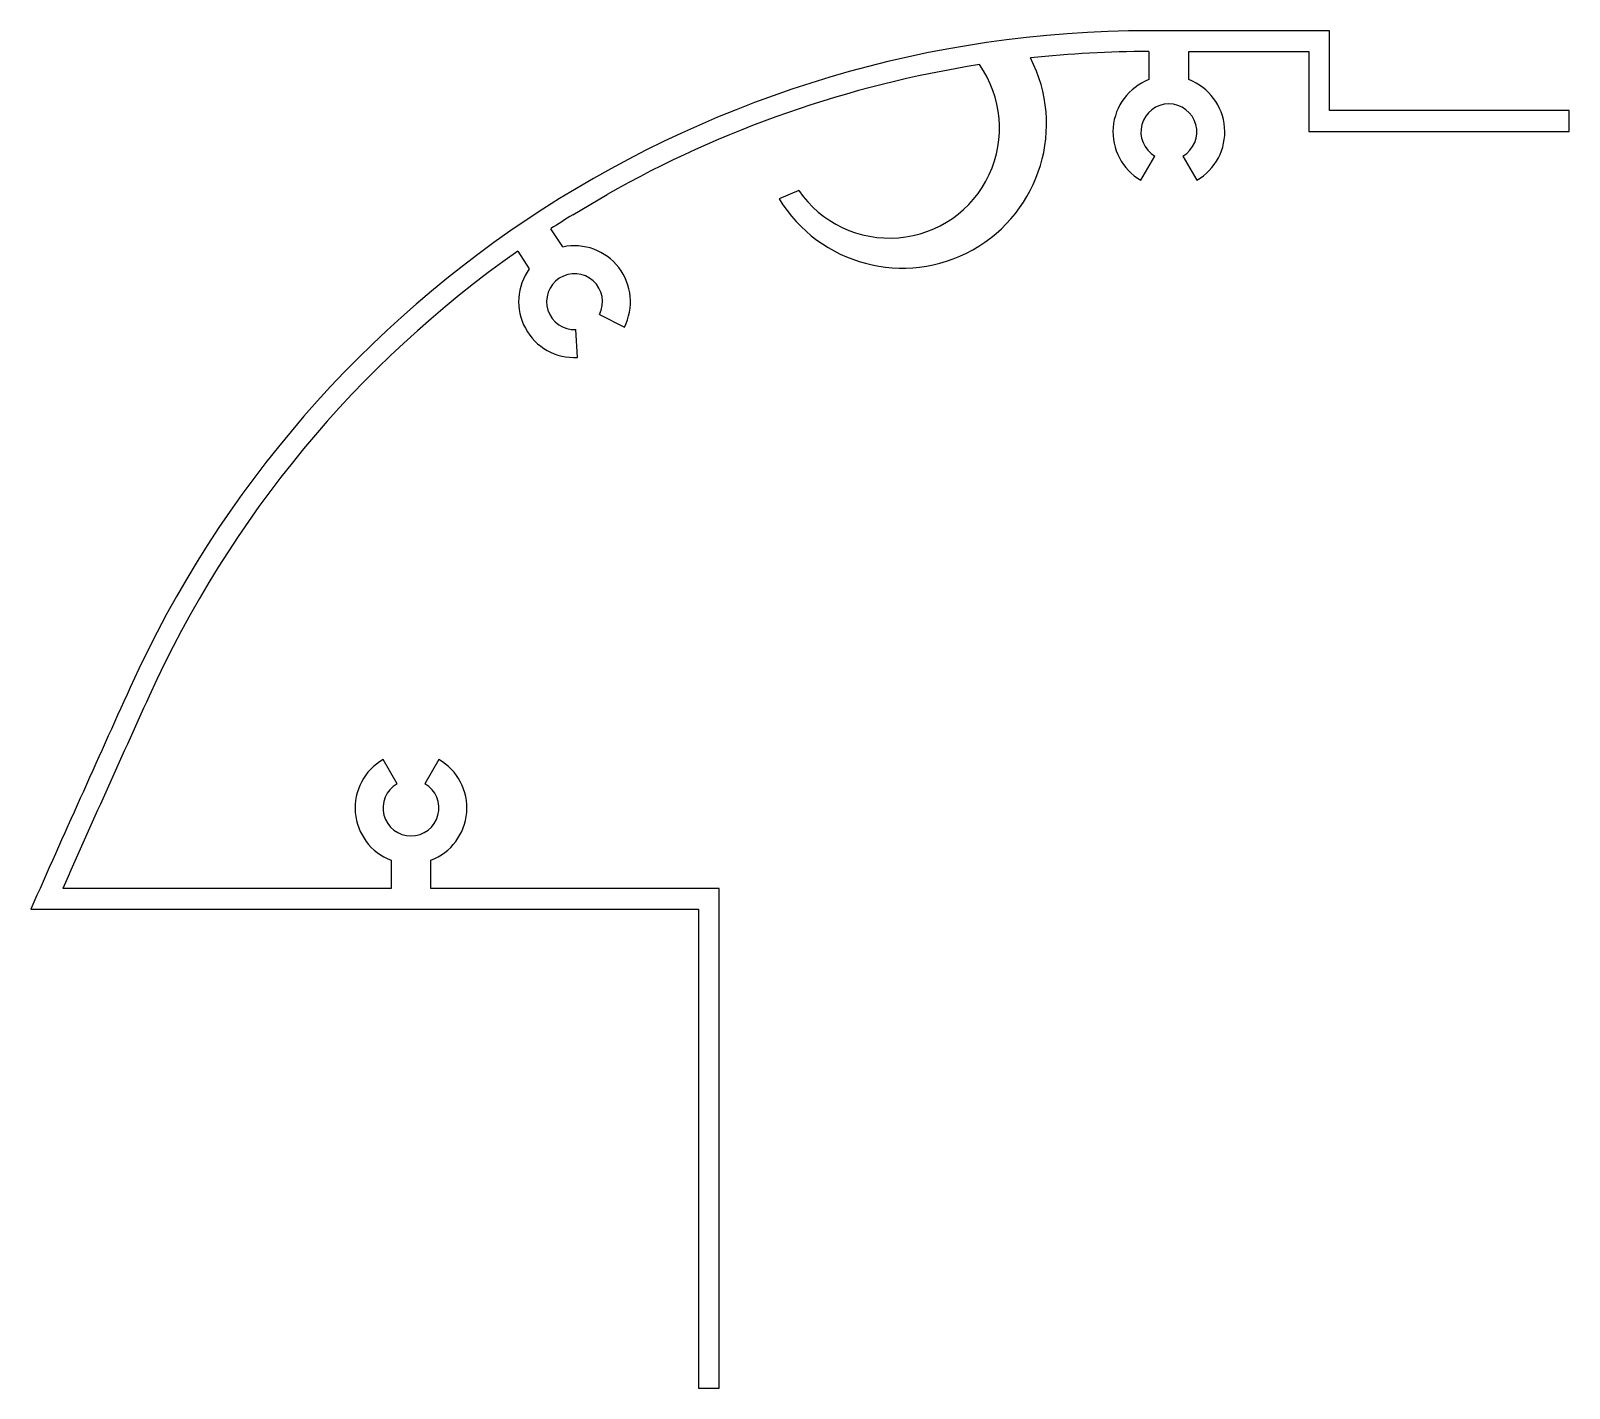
# Model space of a CAD drawing. Extents: x 1923.7 to 2020, y 1589.3 to 1674.3.
import ezdxf

# ---------------------------------------------------------------- set-up
doc = ezdxf.new("R2010")
doc.units = 0
doc.layers.get('0').update_dxf_attribs({"linetype": 'CONTINUOUS'})

msp = doc.modelspace()

# ---------------------------------------------------------------- linework, layer by layer
for p, q in [((2005.036, 1674.312), (1993.725, 1674.312)), ((2005.036, 1669.312), (2005.036, 1674.312)), ((1993.725, 1673.012), (1993.725, 1671.25)), ((1996.225, 1673.012), (2003.736, 1673.012)), ((1996.225, 1671.25), (1996.225, 1673.012)), ((2003.736, 1673.012), (2003.736, 1668.012)), ((2020.036, 1669.312), (2005.036, 1669.312)), ((2020.036, 1668.012), (2020.036, 1669.312)), ((2003.736, 1668.012), (2020.036, 1668.012)), ((1993.225, 1664.95), (1994.1, 1666.465)), ((1995.85, 1666.465), (1996.725, 1664.95)), ((1971.808, 1664.31), (1970.574, 1663.796)), ((1957.659, 1662.783), (1959.812, 1664.058)), ((1957.04, 1660.772), (1956.294, 1661.919)), ((1954.223, 1660.519), (1954.943, 1659.41)), ((1959.331, 1656.555), (1960.89, 1655.76)), ((1957.955, 1653.854), (1957.863, 1655.602)), ((1946.661, 1627.158), (1945.786, 1628.674)), ((1949.286, 1628.674), (1948.411, 1627.158)), ((1946.286, 1622.374), (1946.286, 1620.612)), ((1948.786, 1620.612), (1948.786, 1622.374)), ((1946.286, 1620.612), (1925.737, 1620.612)), ((1966.836, 1620.612), (1948.786, 1620.612)), ((1966.836, 1589.312), (1966.836, 1620.612)), ((1923.736, 1619.312), (1965.536, 1619.312)), ((1965.536, 1619.312), (1965.536, 1589.312)), ((1965.536, 1589.312), (1966.836, 1589.312))]:
    msp.add_line(p, q)
for centre, radius, start, end in [((1993.725, 1604.312), 70, 90, 155.63966), ((1993.725, 1604.312), 68.7, 90, 96.19223), ((1993.725, 1604.312), 68.7, 98.87718, 119.58016), ((1978.29, 1668.478), 9.026, 211.24649, 27.25161), ((1977.485, 1668.223), 6.894, 214.5757, 35.12183), ((1994.975, 1667.981), 3.5, 110.92483, 240), ((1994.975, 1667.981), 3.5, 300, 69.07517), ((1994.975, 1667.981), 1.75, 300, 240), ((1993.725, 1604.312), 68.7, 121.66707, 123.01379), ((1993.725, 1604.312), 68.7, 125.09926, 155.63966), ((1957.772, 1657.349), 3.5, 333, 102.07517), ((1957.772, 1657.349), 3.5, 143.92483, 273), ((1957.772, 1657.349), 1.75, 333, 273), ((3843.437, 766.788), 2100.488, 155.639662, 156.054393), ((3843.437, 766.788), 2099.188, 155.639662, 155.9998), ((1947.536, 1625.643), 3.5, 120, 249.07517), ((1947.536, 1625.643), 3.5, 290.92483, 60), ((1947.536, 1625.643), 1.75, 120, 60)]:
    msp.add_arc(centre, radius, start, end)

doc.saveas('drawing.dxf')
